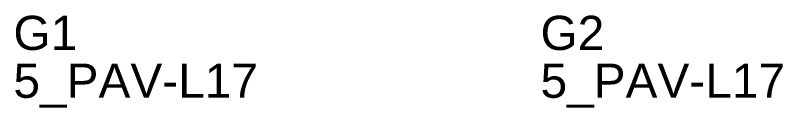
# Model space of a CAD drawing. Header units: metres. Extents: x 222 to 396, y -839 to 3114.
# Drawn here: x 283.5 to 395.6, y 2185.1 to 2198.6 of the extents above; entities that cross this region are included whole.
import ezdxf

# ---------------------------------------------------------------- set-up
doc = ezdxf.new("R2010")
doc.units = ezdxf.units.M
doc.layers.add('3', color=3, linetype='CONTINUOUS')
doc.layers.add('AUX00', color=7, linetype='CONTINUOUS')
doc.styles.add('STR_STANDARD', font='arial.ttf')

msp = doc.modelspace()

# ---------------------------------------------------------------- texts
at = {"layer": '3', "style": 'STR_STANDARD'}
for s, p in [('G1', (283.2, 2193.5)), ('G1', (283.2, 2193.5)), ('G2', (360.2, 2193.5)), ('G2', (360.2, 2193.5))]:
    msp.add_text(s, height=5, dxfattribs=at).set_placement(p)
at = {"layer": 'AUX00', "style": 'STR_STANDARD'}
for p in [(283.2, 2186.5), (283.2, 2186.5), (360.2, 2186.5), (360.2, 2186.5)]:
    msp.add_text('5_PAV-L17', height=5, dxfattribs=at).set_placement(p)

doc.saveas('drawing.dxf')
